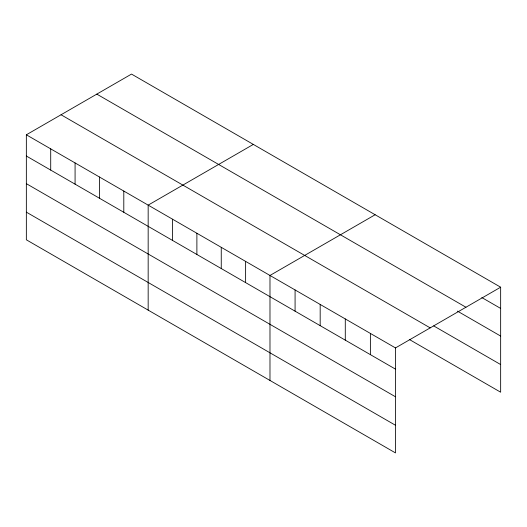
<?xml version="1.0" encoding="UTF-8"?>
<svg xmlns="http://www.w3.org/2000/svg" width="527" height="527" viewBox="0 0 527 527"><rect width="100%" height="100%" fill="white"/><g stroke="black" fill="none" stroke-linecap="round" stroke-linejoin="round"><path stroke-width="0.79" d="M395.487 396.785L395.487 347.919L26.35 134.8L26.35 239.798L395.487 452.917L395.487 396.785L26.35 183.666M409.308 339.46L500.65 392.2L500.65 287.202L131.513 74.083L26.35 134.8M253.329 144.411L148.166 205.128L148.166 310.126M375.145 214.746L269.982 275.456L269.982 380.454M395.487 347.919L500.65 287.202M481.823 297.557L500.65 308.42M96.81 94.122L465.947 307.241M457.423 311.108L500.65 336.068M433.714 325.91L500.65 364.552M61.053 114.767L430.19 327.88M26.35 156.025L395.487 369.137M26.35 212.15L395.487 425.269M370.382 333.426L370.382 354.651M345.284 318.934L345.284 340.159M320.179 304.441L320.179 325.666M295.08 289.949L295.08 311.174M245.615 261.392L245.615 282.617M221.254 247.328L221.254 268.546M196.887 233.263L196.887 254.482M172.527 219.199L172.527 240.417M123.799 191.064L123.799 212.282M99.438 177L99.438 198.218M75.078 162.935L75.078 184.154M50.711 148.864L50.711 170.089"/></g></svg>
